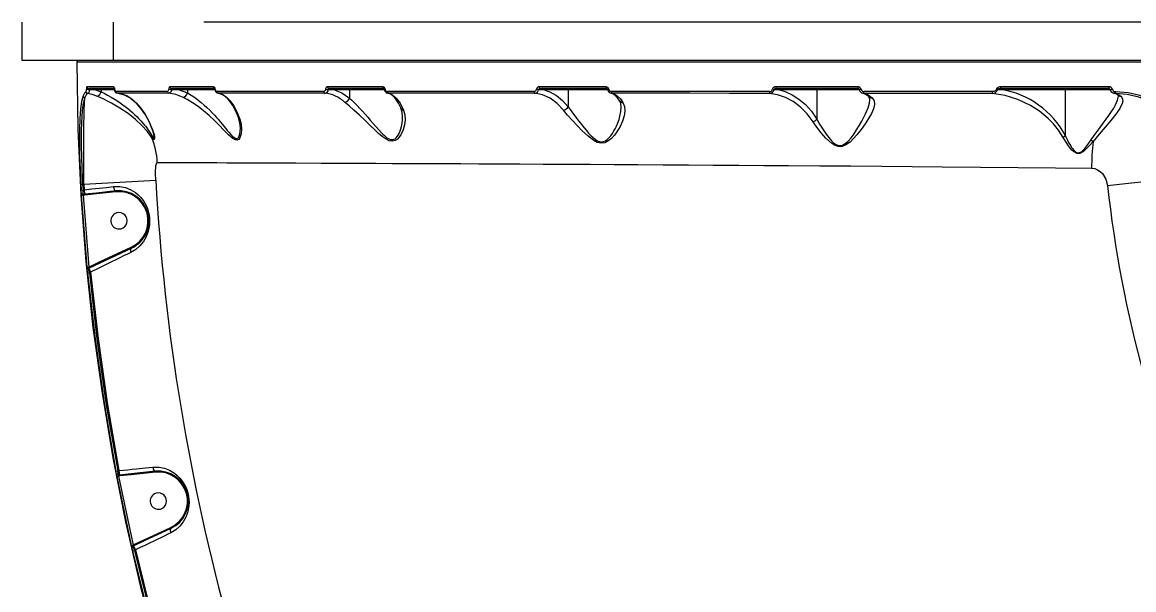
# Model space of a CAD drawing. Header units: millimetres. Extents: x -6879 to 7341, y -8047 to 7187.
# Drawn here: x -584 to 27, y -1848 to -1536 of the extents above; entities that cross this region are included whole.
import ezdxf

# ---------------------------------------------------------------- set-up
doc = ezdxf.new("R2010")
doc.units = ezdxf.units.MM
for name, color, linetype in [('DIKOM_ОБЪЕКТ', 7, 'Continuous'), ('DIKOM_РАЗМЕР_ЗОНА', 7, 'Continuous'), ('DIKOM_РАЗМЕР_ОБЪЕКТА', 7, 'Continuous')]:
    doc.layers.add(name, color=color, linetype=linetype)
doc.styles.add('style1', font='arial.ttf', dxfattribs={"width": 0.8})
doc.dimstyles.new('1-50', dxfattribs={"dimtxt": 300, "dimasz": 200, "dimexe": 100, "dimexo": 0, "dimgap": 100, "dimtad": 0, "dimdec": 0, "dimtxsty": 'style1', "dimcen": 0, "dimclrd": 7, "dimclre": 7, "dimadec": 1, "dimazin": 2, "dimtfac": 1, "dimtdec": 0, "dimtmove": 1, "dimatfit": 3, "dimfxl": 0, "dimlwd": 25, "dimlwe": 18, "dimarcsym": 0})

# ---------------------------------------------------------------- blocks, each defined once
blk = doc.blocks.new('*D20')
at = {"layer": 'Defpoints', "color": 0, "transparency": 16777216}
for p in [(-335.47, 4138.44), (-5198.79, -5966.88), (-1568.13, -5966.88)]:
    blk.add_point(p, dxfattribs=at)
at = {"layer": 'DIKOM_РАЗМЕР_ОБЪЕКТА', "color": 7, "lineweight": 18, "transparency": 16777216}
for p, q in [((-335.47, 4138.44), (-5298.79, 4138.44)), ((-1568.13, -5966.88), (-5298.79, -5966.88))]:
    blk.add_line(p, q, dxfattribs=at)
at = {"layer": 'DIKOM_РАЗМЕР_ОБЪЕКТА', "color": 7, "lineweight": 25, "transparency": 16777216}
for p, q in [((-5198.79, 3938.44), (-5198.79, -81.84)), ((-5198.79, -5766.88), (-5198.79, -1161.62))]:
    blk.add_line(p, q, dxfattribs=at)
at = {"layer": 'DIKOM_РАЗМЕР_ОБЪЕКТА', "color": 7, "transparency": 16777216}
for points in [[(-5232.12, 3938.44), (-5165.46, 3938.44), (-5198.79, 4138.44)], [(-5232.12, -5766.88), (-5165.46, -5766.88), (-5198.79, -5966.88)]]:
    blk.add_solid(points, dxfattribs=at)
at = {"layer": 'DIKOM_РАЗМЕР_ОБЪЕКТА', "color": 0, "transparency": 16777216, "insert": (-5198.79, -621.73), "char_height": 300, "attachment_point": 5, "rotation": 90, "style": 'style1'}
blk.add_mtext('10100', dxfattribs=at)
blk = doc.blocks.new('*D19')
at = {"layer": 'Defpoints', "color": 0, "transparency": 16777216}
for p in [(5624.04, 6094.27), (-4435.35, 2864.29), (5624.04, -2640.11)]:
    blk.add_point(p, dxfattribs=at)
at = {"layer": 'DIKOM_РАЗМЕР_ОБЪЕКТА', "color": 7, "lineweight": 18, "transparency": 16777216}
for p, q in [((-4435.35, 2864.29), (-4435.35, 6194.27)), ((5624.04, -2640.11), (5624.04, 6194.27))]:
    blk.add_line(p, q, dxfattribs=at)
at = {"layer": 'DIKOM_РАЗМЕР_ОБЪЕКТА', "color": 7, "lineweight": 25, "transparency": 16777216}
for p, q in [((-4235.35, 6094.27), (2113.67, 6094.27)), ((5424.04, 6094.27), (3193.46, 6094.27))]:
    blk.add_line(p, q, dxfattribs=at)
at = {"layer": 'DIKOM_РАЗМЕР_ОБЪЕКТА', "color": 7, "transparency": 16777216}
for points in [[(-4235.35, 6127.6), (-4235.35, 6060.94), (-4435.35, 6094.27)], [(5424.04, 6127.6), (5424.04, 6060.94), (5624.04, 6094.27)]]:
    blk.add_solid(points, dxfattribs=at)
at = {"layer": 'DIKOM_РАЗМЕР_ОБЪЕКТА', "color": 0, "transparency": 16777216, "insert": (2653.56, 6094.27), "char_height": 300, "attachment_point": 5, "style": 'style1'}
blk.add_mtext('10100', dxfattribs=at)
blk = doc.blocks.new('*D18')
at = {"layer": 'Defpoints', "color": 0, "transparency": 16777216}
for p in [(-342.29, 5666.7), (-6681.79, -8047.27), (-1651.48, -8047.27)]:
    blk.add_point(p, dxfattribs=at)
at = {"layer": 'DIKOM_РАЗМЕР_ЗОНА', "color": 7, "lineweight": 18, "transparency": 16777216}
for p, q in [((-342.29, 5666.7), (-6781.79, 5666.7)), ((-1651.48, -8047.27), (-6781.79, -8047.27))]:
    blk.add_line(p, q, dxfattribs=at)
at = {"layer": 'DIKOM_РАЗМЕР_ЗОНА', "color": 7, "lineweight": 25, "transparency": 16777216}
for p, q in [((-6681.79, 5466.7), (-6681.79, -340.84)), ((-6681.79, -7847.27), (-6681.79, -1420.62))]:
    blk.add_line(p, q, dxfattribs=at)
at = {"layer": 'DIKOM_РАЗМЕР_ЗОНА', "color": 7, "transparency": 16777216}
for points in [[(-6715.12, 5466.7), (-6648.46, 5466.7), (-6681.79, 5666.7)], [(-6715.12, -7847.27), (-6648.46, -7847.27), (-6681.79, -8047.27)]]:
    blk.add_solid(points, dxfattribs=at)
at = {"layer": 'DIKOM_РАЗМЕР_ЗОНА', "color": 0, "transparency": 16777216, "insert": (-6681.79, -880.73), "char_height": 300, "attachment_point": 5, "rotation": 90, "style": 'style1'}
blk.add_mtext('13700', dxfattribs=at)
blk = doc.blocks.new('*D17')
at = {"layer": 'Defpoints', "color": 0, "transparency": 16777216}
for p in [(-5935.35, 6990.27), (-5935.35, 998.27), (7340.79, -2830.86)]:
    blk.add_point(p, dxfattribs=at)
at = {"layer": 'DIKOM_РАЗМЕР_ЗОНА', "color": 7, "lineweight": 18, "transparency": 16777216}
for p, q in [((-5935.35, 998.27), (-5935.35, 7090.27)), ((7340.79, -2830.86), (7340.79, 7090.27))]:
    blk.add_line(p, q, dxfattribs=at)
at = {"layer": 'DIKOM_РАЗМЕР_ЗОНА', "color": 7, "lineweight": 25, "transparency": 16777216}
for p, q in [((-5735.35, 6990.27), (2016.67, 6990.27)), ((7140.79, 6990.27), (3096.46, 6990.27))]:
    blk.add_line(p, q, dxfattribs=at)
at = {"layer": 'DIKOM_РАЗМЕР_ЗОНА', "color": 7, "transparency": 16777216}
for points in [[(-5735.35, 7023.6), (-5735.35, 6956.94), (-5935.35, 6990.27)], [(7140.79, 7023.6), (7140.79, 6956.94), (7340.79, 6990.27)]]:
    blk.add_solid(points, dxfattribs=at)
at = {"layer": 'DIKOM_РАЗМЕР_ЗОНА', "color": 0, "transparency": 16777216, "insert": (2556.56, 6990.27), "char_height": 300, "attachment_point": 5, "style": 'style1'}
blk.add_mtext('13300', dxfattribs=at)

msp = doc.modelspace()

# ---------------------------------------------------------------- linework, layer by layer
at = {"layer": 'DIKOM_ОБЪЕКТ', "color": 7, "linetype": 'Continuous', "lineweight": 15}
for p, q in [((-584.45, -1556.82), (-584.45, -1535.82)), ((-534.45, -1535.82), (-534.45, -1556.82)), ((215.55, -1535.82), (-484.45, -1535.82)), ((-534.45, -1556.82), (-584.45, -1556.82)), ((265.55, -1556.82), (-534.45, -1556.82)), ((-533.29, -1572.32), (-547.83, -1572.32)), ((-478.43, -1572.32), (-502.18, -1572.32)), ((-385.36, -1572.32), (-415.68, -1572.32)), ((-262.75, -1572.32), (-299.54, -1572.32)), ((-262.81, -1572.3), (-262.75, -1572.32)), ((-124.41, -1572.32), (-169.57, -1572.32)), ((13.39, -1572.32), (-46.08, -1572.32)), ((-547.37, -1572.75), (-544.64, -1572.82)), ((-544.64, -1572.82), (-541.06, -1573.99)), ((-544.64, -1572.82), (-541.06, -1572.82)), ((-541.06, -1572.82), (-541.06, -1573.99)), ((-541.06, -1572.82), (-533.51, -1572.82)), ((-541.06, -1573.99), (-541.06, -1573.99)), ((-531.85, -1574.86), (-532.18, -1574.78)), ((-502.17, -1572.74), (-498.54, -1572.82)), ((-498.54, -1572.82), (-493.54, -1574.6)), ((-498.54, -1572.82), (-493.54, -1572.82)), ((-493.54, -1572.82), (-493.54, -1574.6)), ((-493.54, -1572.82), (-478.29, -1572.82)), ((-493.54, -1574.6), (-493.54, -1574.61)), ((-476.41, -1574.86), (-476.87, -1574.76)), ((-475.71, -1575.06), (-476.84, -1574.82)), ((-416.01, -1572.74), (-413.09, -1572.82)), ((-413.09, -1572.82), (-404.25, -1572.82)), ((-404.25, -1572.82), (-404.25, -1577.53)), ((-404.25, -1572.82), (-385.02, -1572.82)), ((-404.25, -1577.53), (-404.25, -1577.54)), ((-383.4, -1574.81), (-383.55, -1574.74)), ((-382.61, -1574.99), (-383.5, -1574.79)), ((-300.2, -1572.75), (-297.71, -1572.82)), ((-297.71, -1572.82), (-283.94, -1572.82)), ((-283.94, -1572.82), (-283.94, -1582.27)), ((-283.94, -1572.82), (-262.34, -1572.82)), ((-260.51, -1574.82), (-260.65, -1574.76)), ((-170.62, -1572.76), (-168.43, -1572.82)), ((-168.43, -1572.82), (-147.13, -1572.82)), ((-147.13, -1572.82), (-147.13, -1589.03)), ((-147.13, -1572.82), (-123.67, -1572.82)), ((-121.16, -1574.93), (-121.94, -1574.81)), ((-47.68, -1572.78), (-45.76, -1572.82)), ((-45.76, -1572.82), (-10.32, -1572.82)), ((-10.32, -1572.82), (-10.32, -1598.15)), ((-10.32, -1572.82), (14.33, -1572.82)), ((17.22, -1575), (16.51, -1574.93)), ((16.62, -1574.95), (16.58, -1574.93)), ((17.07, -1573.94), (17.55, -1573.99)), ((-512.68, -1595.01), (-512.88, -1594.57)), ((12.93, -1625.5), (62.34, -1620.22)), ((-552.19, -1624.88), (-551.19, -1624.82)), ((-552.19, -1624.88), (-552, -1628.07)), ((-551.19, -1624.82), (-550.53, -1624.82)), ((-551.19, -1624.82), (-551, -1628.01)), ((-550.53, -1624.82), (-510.97, -1622.59)), ((-550.53, -1624.82), (-550.35, -1627.94)), ((-552, -1628.07), (-551, -1628.01)), ((-551.92, -1631.04), (-550.92, -1630.98)), ((-551.92, -1631.04), (-548.84, -1670.54)), ((-551, -1628.01), (-550.35, -1627.94)), ((-550.03, -1630.88), (-550.92, -1630.98)), ((-550.92, -1630.98), (-547.85, -1670.44)), ((-550.09, -1630.39), (-550.86, -1630.48)), ((-550.35, -1627.94), (-550.09, -1630.39)), ((-543.61, -1629.74), (-550.09, -1630.39)), ((-550.03, -1630.88), (-550.09, -1630.39)), ((-543.56, -1630.24), (-550.03, -1630.88)), ((-532.92, -1628.6), (-543.61, -1629.74)), ((-543.56, -1630.24), (-543.61, -1629.74)), ((-532.87, -1629.1), (-543.56, -1630.24)), ((-532.87, -1629.1), (-532.92, -1628.6)), ((-541.83, -1667.6), (-524.43, -1659.52)), ((-541.62, -1668.06), (-524.22, -1659.97)), ((-524.43, -1659.52), (-524.22, -1659.97)), ((-547.86, -1670.99), (-541.62, -1668.06)), ((-547.85, -1670.44), (-541.83, -1667.6)), ((-541.62, -1668.06), (-541.83, -1667.6)), ((-548.84, -1670.54), (-547.85, -1670.44)), ((-548.45, -1673.62), (-547.46, -1673.52)), ((-548.07, -1671.09), (-547.86, -1670.99)), ((-547.85, -1670.44), (-547.97, -1670.76)), ((-547.97, -1670.76), (-547.86, -1670.99)), ((-547.86, -1670.99), (-546.82, -1673.23)), ((-547.46, -1673.52), (-546.82, -1673.23)), ((-532.84, -1782.61), (-531.86, -1782.43)), ((-532.38, -1785.54), (-531.4, -1785.35)), ((-532.38, -1785.54), (-524.43, -1823.54)), ((-531.86, -1782.43), (-531.2, -1782.36)), ((-530.94, -1784.81), (-531.53, -1784.87)), ((-530.89, -1785.3), (-531.4, -1785.35)), ((-531.4, -1785.35), (-523.45, -1823.32)), ((-531.2, -1782.36), (-530.94, -1784.81)), ((-524.45, -1784.15), (-530.94, -1784.81)), ((-530.89, -1785.3), (-530.94, -1784.81)), ((-524.4, -1784.65), (-530.89, -1785.3)), ((-511.16, -1782.74), (-524.45, -1784.15)), ((-524.4, -1784.65), (-524.45, -1784.15)), ((-511.11, -1783.23), (-524.4, -1784.65)), ((-511.11, -1783.23), (-511.16, -1782.74)), ((-517.32, -1820.42), (-502.68, -1813.62)), ((-517.11, -1820.88), (-502.47, -1814.08)), ((-502.68, -1813.62), (-502.47, -1814.08)), ((-523.33, -1823.26), (-517.32, -1820.42)), ((-523.12, -1823.71), (-517.11, -1820.88)), ((-517.32, -1820.42), (-517.11, -1820.88)), ((-524.43, -1823.54), (-523.45, -1823.32)), ((-523.67, -1826.45), (-522.7, -1826.23)), ((-523.49, -1823.88), (-523.12, -1823.71)), ((-523.45, -1823.32), (-523.33, -1823.26)), ((-523.12, -1823.71), (-523.33, -1823.26)), ((-523.12, -1823.71), (-522.08, -1825.94)), ((-522.7, -1826.23), (-522.08, -1825.94))]:
    msp.add_line(p, q, dxfattribs=at)
at = {"layer": 'DIKOM_ОБЪЕКТ', "color": 7, "linetype": 'Continuous', "lineweight": 15, "flags": 128}
for points in [[(35.81, -1557.82), (15.6, -1557.82), (-5.05, -1557.82), (-26.08, -1557.82), (-47.45, -1557.82), (-69.09, -1557.82), (-90.95, -1557.82), (-112.97, -1557.82), (-135.08, -1557.82), (-149.75, -1557.82), (-164.55, -1557.82), (-179.47, -1557.82), (-194.48, -1557.82), (-209.57, -1557.82), (-224.7, -1557.82), (-239.86, -1557.82), (-261.09, -1557.82), (-282.24, -1557.82), (-303.25, -1557.82), (-324.03, -1557.82), (-344.51, -1557.82), (-351.41, -1557.82), (-358.26, -1557.82), (-365.05, -1557.82), (-371.79, -1557.82), (-378.46, -1557.82), (-385.06, -1557.82), (-391.59, -1557.82), (-409.17, -1557.82), (-426.11, -1557.82), (-440.89, -1557.82), (-455.03, -1557.82), (-468.47, -1557.82), (-481.14, -1557.82), (-492.99, -1557.82), (-503.97, -1557.82), (-514.01, -1557.82), (-523.07, -1557.82), (-531.08, -1557.82), (-537.99, -1557.82), (-543.76, -1557.82), (-548.33, -1557.82), (-551.67, -1557.82), (-553.72, -1557.82), (-554.45, -1557.82)], [(-554.45, -1557.82), (-553.86, -1594.36), (-552.18, -1630.87), (-549.39, -1667.32), (-545.5, -1703.66), (-540.52, -1739.86), (-534.57, -1775.26), (-527.56, -1810.47), (-519.52, -1845.45), (-510.44, -1880.18), (-500.14, -1915.25), (-488.79, -1949.99), (-476.39, -1984.37), (-462.96, -2018.36), (-448.52, -2051.93), (-433.34, -2084.46), (-417.21, -2116.53), (-400.14, -2148.1), (-382.13, -2179.16)], [(-534.24, -1571.33), (-540.07, -1571.33), (-544.93, -1571.33), (-548.81, -1571.33)], [(-544.64, -1572.82), (-544.63, -1572.72), (-544.61, -1572.63), (-544.57, -1572.54), (-544.53, -1572.47), (-544.47, -1572.4), (-544.4, -1572.36), (-544.33, -1572.33), (-544.25, -1572.32)], [(-540.67, -1572.32), (-540.82, -1572.36), (-540.94, -1572.47), (-541.03, -1572.63), (-541.06, -1572.82)], [(-533.49, -1572.63), (-533.54, -1572.29), (-533.61, -1572.01), (-533.8, -1571.61), (-534.02, -1571.4), (-534.24, -1571.33)], [(-503.05, -1571.33), (-503.31, -1571.42), (-503.54, -1571.67), (-503.72, -1572.08), (-503.81, -1572.59)], [(-479.25, -1571.33), (-491.61, -1571.33), (-503.05, -1571.33)], [(-498.54, -1572.82), (-498.53, -1572.72), (-498.51, -1572.63), (-498.47, -1572.54), (-498.42, -1572.47), (-498.36, -1572.4), (-498.3, -1572.36), (-498.22, -1572.33), (-498.15, -1572.32)], [(-493.16, -1572.32), (-493.3, -1572.36), (-493.43, -1572.47), (-493.51, -1572.63), (-493.54, -1572.82)], [(-416.35, -1571.33), (-416.74, -1571.42), (-417.08, -1571.69), (-417.32, -1572.1), (-417.45, -1572.6)], [(-385.96, -1571.33), (-401.36, -1571.33), (-416.35, -1571.33)], [(-416.35, -1571.33), (-416.34, -1571.52), (-416.3, -1571.71), (-416.24, -1571.88), (-416.15, -1572.03), (-416.05, -1572.15), (-415.94, -1572.24), (-415.81, -1572.3), (-415.68, -1572.32)], [(-415.68, -1572.32), (-415.8, -1572.35), (-415.9, -1572.44), (-415.98, -1572.58), (-416.01, -1572.74)], [(-413.09, -1572.82), (-413.08, -1572.72), (-413.06, -1572.63), (-413.02, -1572.54), (-412.97, -1572.47), (-412.91, -1572.4), (-412.85, -1572.36), (-412.77, -1572.33), (-412.7, -1572.32)], [(-403.86, -1572.32), (-404.01, -1572.36), (-404.13, -1572.47), (-404.22, -1572.63), (-404.25, -1572.82)], [(-385.96, -1571.33), (-385.95, -1571.52), (-385.91, -1571.71), (-385.86, -1571.88), (-385.78, -1572.03), (-385.69, -1572.15), (-385.59, -1572.24), (-385.48, -1572.3), (-385.36, -1572.32)], [(-385.11, -1572.73), (-385.13, -1572.62), (-385.16, -1572.52), (-385.26, -1572.38), (-385.37, -1572.31), (-385.47, -1572.3)], [(-299.54, -1572.32), (-299.78, -1572.35), (-299.98, -1572.44), (-300.13, -1572.58), (-300.18, -1572.66), (-300.2, -1572.75)], [(-263.06, -1571.32), (-281.54, -1571.33), (-299.94, -1571.33)], [(-299.94, -1571.33), (-299.93, -1571.52), (-299.91, -1571.71), (-299.87, -1571.88), (-299.82, -1572.03), (-299.76, -1572.15), (-299.7, -1572.24), (-299.62, -1572.3), (-299.54, -1572.32)], [(-297.71, -1572.82), (-297.7, -1572.72), (-297.68, -1572.63), (-297.64, -1572.54), (-297.6, -1572.47), (-297.54, -1572.4), (-297.47, -1572.36), (-297.4, -1572.33), (-297.32, -1572.32)], [(-283.55, -1572.32), (-283.7, -1572.36), (-283.83, -1572.47), (-283.91, -1572.63), (-283.94, -1572.82)], [(-169.57, -1572.32), (-170.24, -1572.43), (-170.49, -1572.57), (-170.57, -1572.66), (-170.62, -1572.76)], [(-124.39, -1571.32), (-146.9, -1571.32), (-169.66, -1571.32)], [(-168.43, -1572.82), (-168.42, -1572.72), (-168.4, -1572.63), (-168.36, -1572.54), (-168.31, -1572.47), (-168.26, -1572.4), (-168.19, -1572.36), (-168.12, -1572.33), (-168.04, -1572.32)], [(-146.75, -1572.32), (-146.89, -1572.36), (-147.02, -1572.47), (-147.1, -1572.63), (-147.13, -1572.82)], [(-45.87, -1571.32), (-46.6, -1571.39), (-47.3, -1571.62), (-47.9, -1572.04), (-48.12, -1572.34), (-48.24, -1572.69)], [(-46.08, -1572.32), (-47.04, -1572.42), (-47.45, -1572.56), (-47.6, -1572.66), (-47.65, -1572.72), (-47.68, -1572.78)], [(13.74, -1571.31), (-5.8, -1571.31), (-25.69, -1571.31), (-45.87, -1571.32)], [(-45.38, -1572.32), (-45.45, -1572.33), (-45.52, -1572.36), (-45.59, -1572.4), (-45.65, -1572.47), (-45.7, -1572.54), (-45.73, -1572.63), (-45.75, -1572.72), (-45.76, -1572.82)], [(-9.94, -1572.32), (-10.09, -1572.36), (-10.21, -1572.47), (-10.29, -1572.63), (-10.32, -1572.82)], [(13.74, -1571.31), (13.74, -1571.51), (13.72, -1571.7), (13.69, -1571.87), (13.64, -1572.02), (13.59, -1572.15), (13.53, -1572.24), (13.46, -1572.3), (13.39, -1572.32)], [(14.24, -1572.78), (14.24, -1572.75), (14.23, -1572.72), (14.18, -1572.65), (14.02, -1572.49), (13.46, -1572.3)], [(-551, -1576.29), (-551.81, -1579.33), (-552.41, -1583.52), (-552.8, -1588.7), (-552.99, -1594.81), (-553.01, -1601.64), (-552.86, -1609.07), (-552.58, -1616.87), (-552.19, -1624.88)], [(-550, -1577.22), (-550.57, -1579.09), (-551.04, -1581.46), (-551.42, -1584.31), (-551.69, -1587.54), (-551.89, -1591.23), (-552, -1595.38), (-552.02, -1599.64), (-551.98, -1604.31), (-551.87, -1609.35), (-551.59, -1616.82), (-551.19, -1624.82)], [(-549.4, -1574.01), (-550.25, -1574.8), (-551, -1576.29)], [(-550.53, -1624.82), (-550.6, -1616.9), (-550.63, -1609.23), (-550.62, -1602), (-550.57, -1595.37), (-550.52, -1591.34), (-550.45, -1587.63), (-550.36, -1584.31), (-550.2, -1580.28), (-550, -1577.22)], [(-548.44, -1574.99), (-549.28, -1575.77), (-550, -1577.22)], [(-547.37, -1572.75), (-547.42, -1573.25), (-547.52, -1573.7), (-547.78, -1574.39), (-548.1, -1574.82), (-548.44, -1574.99)], [(-543.38, -1576.4), (-545.89, -1575.51), (-548.44, -1574.99)], [(-513.29, -1598.98), (-514.35, -1597.5), (-515.58, -1595.91), (-518.55, -1592.56), (-522.13, -1589.23), (-526.22, -1586.02), (-530.65, -1583.05), (-535.23, -1580.37), (-537.48, -1579.18), (-539.62, -1578.12), (-541.59, -1577.19), (-543.38, -1576.4)], [(-541.06, -1573.99), (-539.38, -1574.84), (-537.46, -1575.87), (-535.47, -1577.01), (-533.33, -1578.31), (-531.25, -1579.67), (-529.08, -1581.18), (-527.75, -1582.17), (-526.39, -1583.22), (-525.02, -1584.34), (-523.81, -1585.39), (-522.57, -1586.52), (-521.31, -1587.73), (-520.21, -1588.85), (-519.17, -1589.97), (-518.07, -1591.23), (-517.18, -1592.33), (-516.65, -1593), (-515.95, -1593.95), (-515.39, -1594.74), (-514.6, -1595.91), (-513.91, -1597), (-513.31, -1597.99)], [(-533.49, -1572.63), (-533.51, -1572.65), (-533.53, -1572.67), (-533.54, -1572.68), (-533.54, -1572.69)], [(-532.13, -1574.82), (-532.68, -1574.56), (-533.1, -1574.11), (-533.39, -1573.49), (-533.48, -1573.11), (-533.54, -1572.69)], [(-532.76, -1573.87), (-532.98, -1573.81), (-533.19, -1573.61), (-533.38, -1573.23), (-533.45, -1572.96), (-533.49, -1572.63)], [(-504.57, -1573.87), (-515.12, -1573.87), (-524.53, -1573.87), (-532.76, -1573.87)], [(-512.92, -1594.59), (-514.25, -1591.39), (-515.55, -1588.78), (-516.68, -1586.81), (-517.61, -1585.35), (-518.33, -1584.31), (-518.97, -1583.44), (-519.84, -1582.36), (-521.14, -1580.88), (-522.77, -1579.29), (-524.71, -1577.73), (-526.96, -1576.34), (-529.53, -1575.29), (-532.19, -1574.83)], [(-531.85, -1574.86), (-528.41, -1575.65), (-525.03, -1577.41), (-521.71, -1580.15), (-519.27, -1582.89), (-516.93, -1586.21), (-514.72, -1590.19), (-512.68, -1595.01)], [(-503.73, -1574.86), (-514.34, -1574.86), (-523.71, -1574.86), (-531.85, -1574.86)], [(-503.81, -1572.59), (-503.9, -1573.11), (-504.08, -1573.52), (-504.31, -1573.78), (-504.57, -1573.87)], [(-502.17, -1572.74), (-502.36, -1573.61), (-502.73, -1574.29), (-503.2, -1574.72), (-503.73, -1574.86)], [(-496.19, -1576.97), (-499.9, -1575.52), (-503.73, -1574.86)], [(-464.66, -1589.19), (-463.97, -1591.86), (-463.72, -1594.56), (-463.91, -1597.16), (-464.67, -1599.42), (-465.32, -1600.23), (-466.21, -1600.62), (-467.3, -1600.45), (-468.49, -1599.78), (-469.71, -1598.8), (-470.93, -1597.64), (-473.44, -1595.07), (-476.04, -1592.39), (-478.76, -1589.7), (-481.64, -1587.05), (-484.61, -1584.54), (-487.67, -1582.19), (-490.72, -1580.11), (-493.62, -1578.34), (-496.19, -1576.97)], [(-493.54, -1574.61), (-491.44, -1575.87), (-489.12, -1577.45), (-487.6, -1578.59), (-485.98, -1579.88), (-484.3, -1581.33), (-482.75, -1582.74), (-481.22, -1584.23), (-479.69, -1585.8), (-478.64, -1586.92), (-477.5, -1588.17), (-476.61, -1589.19), (-475.44, -1590.57), (-474.25, -1592), (-473.47, -1592.96), (-472.42, -1594.25), (-471.56, -1595.32), (-470.62, -1596.45), (-469.69, -1597.52), (-468.76, -1598.48), (-467.84, -1599.25), (-466.94, -1599.7), (-466.14, -1599.67), (-465.81, -1599.49), (-465.5, -1599.19), (-465.26, -1598.84), (-465.05, -1598.4), (-464.66, -1597.15), (-464.43, -1595.69), (-464.36, -1594.07)], [(-478.21, -1572.62), (-478.27, -1572.64), (-478.32, -1572.66), (-478.35, -1572.68), (-478.37, -1572.7), (-478.38, -1572.71), (-478.38, -1572.72)], [(-477.19, -1573.88), (-477.52, -1573.8), (-477.83, -1573.56), (-478.07, -1573.16), (-478.16, -1572.9), (-478.21, -1572.62)], [(-418.54, -1573.88), (-434.22, -1573.88), (-449.28, -1573.88), (-463.62, -1573.88), (-477.19, -1573.88)], [(-417.89, -1574.87), (-433.85, -1574.87), (-448.91, -1574.87), (-463.1, -1574.86), (-476.41, -1574.86)], [(-476.41, -1574.86), (-474.26, -1575.47), (-472.16, -1576.79), (-470.11, -1578.82), (-468.15, -1581.57), (-466.33, -1585.01), (-464.66, -1589.19)], [(-465.32, -1588.62), (-466.53, -1585.61), (-467.64, -1583.33), (-468.58, -1581.65), (-469.35, -1580.46), (-469.92, -1579.65), (-470.45, -1578.97), (-471.3, -1577.98), (-472.39, -1576.93), (-473.7, -1575.94), (-475.08, -1575.24)], [(-417.45, -1572.6), (-417.57, -1573.11), (-417.82, -1573.52), (-418.15, -1573.79), (-418.54, -1573.88)], [(-418.54, -1573.88), (-418.52, -1574.07), (-418.49, -1574.25), (-418.43, -1574.42), (-418.35, -1574.56), (-418.25, -1574.69), (-418.14, -1574.78), (-418.02, -1574.84), (-417.89, -1574.87)], [(-413.09, -1572.82), (-408.53, -1574.57), (-404.25, -1577.53)], [(-404.25, -1577.54), (-403.02, -1578.75), (-401.65, -1580.13), (-400.15, -1581.67), (-398.72, -1583.19), (-397.24, -1584.77), (-395.72, -1586.45), (-394.28, -1588.07), (-392.94, -1589.59), (-391.25, -1591.53), (-389.62, -1593.4), (-388.18, -1595.01), (-386.74, -1596.56), (-385.88, -1597.43), (-385.08, -1598.18), (-384.35, -1598.81), (-383.7, -1599.31), (-383.08, -1599.71), (-381.74, -1600.29), (-380.43, -1600.36), (-379.84, -1600.18), (-379.27, -1599.87), (-378.64, -1599.35), (-378.08, -1598.71), (-377.57, -1597.97), (-376.99, -1596.92), (-376.43, -1595.61), (-376.04, -1594.48), (-375.67, -1593.08), (-375.33, -1591.37), (-375.13, -1589.6), (-375.06, -1587.98)], [(-382.92, -1574.87), (-383.66, -1574.72), (-383.67, -1574.72)], [(-302.75, -1573.89), (-319.28, -1573.89), (-335.67, -1573.89), (-351.86, -1573.89), (-367.81, -1573.89), (-383.48, -1573.88)], [(-383.48, -1573.88), (-383.47, -1574.07), (-383.44, -1574.25), (-383.38, -1574.42), (-383.31, -1574.57), (-383.23, -1574.69), (-383.13, -1574.78), (-383.03, -1574.85), (-382.92, -1574.87)], [(-302.37, -1574.89), (-323.49, -1574.88), (-343.96, -1574.88), (-363.77, -1574.88), (-382.92, -1574.87)], [(-382.92, -1574.87), (-380.7, -1575.71), (-378.55, -1577.55), (-376.51, -1580.36), (-374.65, -1584.09)], [(-375.92, -1583.27), (-377.41, -1580.29), (-378.86, -1578.07), (-380.21, -1576.53), (-381.44, -1575.55), (-382.44, -1575.05)], [(-302.75, -1573.89), (-302.75, -1574.08), (-302.72, -1574.26), (-302.69, -1574.43), (-302.64, -1574.58), (-302.59, -1574.7), (-302.52, -1574.79), (-302.45, -1574.86), (-302.37, -1574.89)], [(-286.49, -1584.19), (-290.04, -1580.47), (-293.95, -1577.64), (-298.09, -1575.76), (-302.37, -1574.89)], [(-297.71, -1572.82), (-293.99, -1574.09), (-290.41, -1576.11), (-287.05, -1578.85), (-283.94, -1582.27)], [(-259.93, -1574.89), (-260.76, -1574.74), (-260.76, -1574.73)], [(-255.52, -1579.19), (-256.79, -1577.39), (-258.06, -1576.05), (-259.33, -1575.19), (-260.59, -1574.8)], [(-173.2, -1573.92), (-194.78, -1573.91), (-216.53, -1573.91), (-238.36, -1573.91), (-260.21, -1573.9)], [(-260.21, -1573.9), (-260.2, -1574.09), (-260.19, -1574.27), (-260.16, -1574.44), (-260.13, -1574.58), (-260.09, -1574.71), (-260.04, -1574.8), (-259.98, -1574.87), (-259.93, -1574.89)], [(-173.11, -1574.91), (-195.16, -1574.91), (-216.98, -1574.9), (-238.57, -1574.9), (-259.93, -1574.89)], [(-259.93, -1574.89), (-258.33, -1575.42), (-256.77, -1576.46), (-255.24, -1578), (-253.8, -1580)], [(-149.14, -1590.56), (-152.48, -1586.09), (-156.18, -1582.39), (-160.18, -1579.41), (-164.37, -1577.17), (-168.68, -1575.67), (-173.11, -1574.91)], [(-168.43, -1572.82), (-164.49, -1573.94), (-160.63, -1575.69), (-156.93, -1578.07), (-153.38, -1581.1), (-150.08, -1584.77), (-147.13, -1589.03)], [(-116.59, -1577.44), (-115.6, -1579.02), (-115.42, -1581.02), (-115.95, -1583.38), (-117.04, -1586), (-118.57, -1588.82), (-120.44, -1591.76), (-122.6, -1594.77), (-125.04, -1597.81), (-126.83, -1599.78), (-128.82, -1601.67), (-131.11, -1603.31), (-133.11, -1604.12), (-134.2, -1604.26), (-135.3, -1604.18), (-137.34, -1603.46), (-139.11, -1602.32), (-142.15, -1599.53), (-144.77, -1596.54), (-147.09, -1593.53), (-149.14, -1590.56)], [(-147.13, -1589.04), (-145.57, -1591.83), (-143.84, -1594.64), (-141.92, -1597.45), (-139.76, -1600.18), (-138.93, -1601.07), (-138.07, -1601.89), (-137.18, -1602.59), (-136.37, -1603.08), (-135.59, -1603.41), (-134.69, -1603.59), (-133.79, -1603.56), (-132.96, -1603.35), (-132.1, -1602.94), (-130.03, -1601.31), (-128.23, -1599.31), (-126.6, -1597.15), (-125.18, -1595.06), (-123.54, -1592.41), (-122.32, -1590.28), (-121.17, -1588.1), (-120.27, -1586.25), (-119.51, -1584.5), (-118.88, -1582.83), (-118.18, -1580.33), (-117.95, -1578.25)], [(-118.37, -1576.89), (-120.19, -1575.46), (-121.88, -1574.87)], [(-50.62, -1574.96), (-73.98, -1574.95), (-97.49, -1574.94), (-121.16, -1574.93)], [(-121.16, -1574.93), (-118.85, -1575.78), (-116.59, -1577.44)], [(-50.43, -1573.96), (-67.74, -1573.95), (-85.31, -1573.95), (-103.12, -1573.94), (-121.13, -1573.93)], [(-117.95, -1578.43), (-118.07, -1577.39), (-118.42, -1576.86)], [(-11.53, -1599.14), (-14, -1595.22), (-16.77, -1591.74), (-19.74, -1588.68), (-24.47, -1584.76), (-29.47, -1581.54), (-36.39, -1578.25), (-43.45, -1576.07), (-50.62, -1574.96)], [(-48.24, -1572.69), (-48.35, -1573.02), (-48.55, -1573.3), (-49.11, -1573.69), (-49.75, -1573.89), (-50.43, -1573.96)], [(3.92, -1600.51), (5.61, -1598.13), (7.25, -1595.85), (8.89, -1593.62), (10.59, -1591.31), (12.17, -1589.14), (13.62, -1587.11), (15.07, -1584.98), (16.31, -1583.03), (17.32, -1581.24), (18.47, -1578.59), (18.86, -1576.44)], [(20.14, -1576.39), (20.86, -1577.16), (21.23, -1578.1), (21.27, -1579.19), (21, -1580.41), (19.66, -1583.21), (17.48, -1586.39), (14.74, -1589.84), (11.61, -1593.53), (8.34, -1597.36), (4.99, -1601.35)], [(18.68, -1575.98), (17.55, -1575.27), (16.41, -1574.91)], [(17.07, -1573.94), (17.03, -1574.15), (16.97, -1574.34), (16.9, -1574.52), (16.83, -1574.67), (16.74, -1574.79), (16.66, -1574.88), (16.58, -1574.93), (16.51, -1574.93)], [(17.22, -1575), (17.28, -1574.96), (17.35, -1574.9), (17.4, -1574.8), (17.45, -1574.67), (17.49, -1574.52), (17.52, -1574.36), (17.54, -1574.18), (17.55, -1573.99)], [(17.22, -1575), (18.7, -1575.5), (20.14, -1576.39)], [(58.54, -1604.16), (55.4, -1597.91), (51.55, -1592.25), (47.03, -1587.25), (41.87, -1582.98), (36.23, -1579.58), (30.13, -1577.07), (23.77, -1575.54), (17.22, -1575)], [(59.78, -1603.71), (56.57, -1597.33), (52.63, -1591.56), (48, -1586.47), (42.73, -1582.12), (36.97, -1578.65), (30.74, -1576.1), (24.24, -1574.54), (17.55, -1573.99)], [(18.86, -1576.3), (18.75, -1576.01), (18.62, -1575.93)], [(-374.65, -1584.09), (-373.93, -1586.67), (-373.75, -1589.39), (-374.05, -1592.17), (-374.81, -1594.99), (-376.06, -1597.71), (-377.94, -1600.07), (-379.22, -1600.91), (-380.76, -1601.25), (-382.44, -1600.96), (-384.11, -1600.17), (-386.25, -1598.67), (-388.29, -1596.94), (-390.28, -1595.11), (-393.2, -1592.32), (-396.12, -1589.52), (-399.03, -1586.79), (-401.86, -1584.21), (-404.56, -1581.82), (-406.99, -1579.73)], [(-375.06, -1587.96), (-375.32, -1585.3), (-376, -1583.15)], [(-253.8, -1580), (-252.94, -1582.19), (-252.76, -1584.66), (-253.16, -1587.35), (-254.05, -1590.16), (-255.38, -1593.08), (-257.11, -1596), (-258.5, -1597.9), (-260.13, -1599.7), (-262.1, -1601.28), (-263.87, -1602.1), (-265.88, -1602.34), (-267.92, -1601.86), (-269.8, -1600.91), (-273.18, -1598.35), (-276.23, -1595.48), (-279.07, -1592.56), (-281.76, -1589.64), (-284.25, -1586.84), (-286.49, -1584.19)], [(-283.94, -1582.27), (-283.94, -1582.27), (-283.94, -1582.28)], [(-283.94, -1582.28), (-282.81, -1583.88), (-281.6, -1585.56), (-280.29, -1587.33), (-279.34, -1588.59), (-278.26, -1590.01), (-277.21, -1591.36), (-276.15, -1592.71), (-275.05, -1594.05), (-273.93, -1595.39), (-272.76, -1596.72), (-271.54, -1598.01), (-270.26, -1599.23), (-268.88, -1600.32), (-268.1, -1600.81), (-267.37, -1601.18), (-265.7, -1601.57), (-264.89, -1601.51), (-264.08, -1601.28), (-263.38, -1600.95), (-262.68, -1600.48), (-261.5, -1599.41), (-260.48, -1598.2), (-259.59, -1596.92), (-258.79, -1595.6), (-258.16, -1594.45), (-257.41, -1592.92), (-256.65, -1591.12), (-255.98, -1589.24), (-255.48, -1587.54), (-254.95, -1584.95), (-254.76, -1582.45)], [(-254.76, -1582.43), (-254.99, -1580.49), (-255.59, -1579.14)], [(-464.36, -1594.06), (-464.65, -1591.05), (-465.4, -1588.44)], [(-464.66, -1589.19), (-465.07, -1588.91), (-465.35, -1588.53), (-465.37, -1588.46)], [(-512.68, -1595.01), (-511.92, -1597.56), (-511.71, -1598.7), (-511.65, -1599.64), (-511.77, -1600.24), (-512.1, -1600.32), (-512.63, -1599.84), (-513.29, -1598.98)], [(-513.31, -1597.99), (-512.73, -1598.89), (-512.26, -1599.41), (-511.96, -1599.33), (-511.87, -1598.7)], [(-10.33, -1598.17), (-10.85, -1598.68), (-11.53, -1599.14)], [(4.99, -1601.35), (2.97, -1603.66), (0.81, -1605.86), (-0.37, -1606.86), (-1.68, -1607.66), (-2.4, -1607.92), (-3.16, -1608.02), (-3.9, -1607.93), (-4.6, -1607.68), (-5.82, -1606.89), (-6.86, -1605.9), (-8.64, -1603.72), (-11.53, -1599.14)], [(-10.32, -1598.15), (-10.32, -1598.16), (-10.33, -1598.16), (-10.33, -1598.17)], [(-10.33, -1598.17), (-9.65, -1599.63), (-9.19, -1600.58), (-8.5, -1601.89), (-7.9, -1602.96), (-7.37, -1603.84), (-6.87, -1604.6), (-6.4, -1605.25), (-5.8, -1606), (-5.16, -1606.66), (-4.46, -1607.19), (-3.81, -1607.5), (-3.16, -1607.6), (-2.5, -1607.49), (-2.16, -1607.36), (-1.81, -1607.18), (-1.06, -1606.65), (-0.34, -1605.98), (0.35, -1605.23), (1.52, -1603.8), (2.7, -1602.22), (3.92, -1600.51)], [(-510.97, -1622.59), (-511.08, -1618.98), (-511.05, -1617.33), (-510.97, -1615.85), (-510.83, -1614.62), (-510.63, -1613.7), (-510.39, -1613.12), (-510.11, -1612.92)], [(-510.11, -1612.92), (-506.98, -1612.93), (-503.11, -1612.95), (-498.54, -1612.96), (-493.27, -1612.98), (-487.32, -1613), (-482.52, -1613.02), (-477.38, -1613.03), (-471.92, -1613.05), (-466.14, -1613.07), (-460.06, -1613.09), (-453.69, -1613.12), (-447.03, -1613.14), (-433.88, -1613.19), (-419.91, -1613.25), (-405.19, -1613.3), (-389.82, -1613.37), (-380.76, -1613.4), (-371.54, -1613.44), (-362.15, -1613.48), (-352.62, -1613.53), (-342.96, -1613.57), (-333.18, -1613.62), (-323.29, -1613.66), (-310.57, -1613.73), (-297.72, -1613.79), (-284.77, -1613.86), (-271.75, -1613.92), (-258.67, -1614), (-245.56, -1614.07), (-231.68, -1614.15), (-217.8, -1614.23), (-203.93, -1614.32), (-190.1, -1614.41), (-176.33, -1614.5), (-162.64, -1614.6), (-145.4, -1614.72), (-128.3, -1614.85), (-111.36, -1614.99), (-94.61, -1615.12), (-78.09, -1615.27), (-56.99, -1615.46), (-36.21, -1615.67), (-15.8, -1615.89), (4.17, -1616.11)], [(4.17, -1616.11), (5.84, -1616.32), (7.44, -1616.91), (8.89, -1617.82), (10.16, -1619.02), (12.03, -1622.02), (12.93, -1625.5)], [(-550.35, -1627.94), (-546.19, -1627.49), (-542.07, -1627.04), (-538.07, -1626.6), (-534.2, -1626.17)], [(-534.2, -1626.17), (-530.78, -1626.15), (-527.61, -1626.76), (-524.7, -1627.91), (-522.11, -1629.5), (-520.55, -1630.79), (-519.13, -1632.25), (-517.88, -1633.86), (-517.01, -1635.24), (-516.27, -1636.64), (-515.59, -1638.26), (-515.07, -1639.88), (-514.65, -1641.72), (-514.41, -1643.57), (-514.34, -1645.43), (-514.45, -1647.31), (-514.7, -1649.02), (-515.1, -1650.75), (-515.6, -1652.27), (-516.24, -1653.77), (-517.76, -1656.42), (-519.68, -1658.77), (-521.95, -1660.76), (-524.61, -1662.37)], [(-534.2, -1626.17), (-534.13, -1626.66), (-534.03, -1627.13), (-533.89, -1627.56), (-533.72, -1627.93), (-533.53, -1628.23), (-533.33, -1628.45), (-533.13, -1628.57), (-532.92, -1628.6)], [(-524.61, -1662.37), (-526.55, -1663.32), (-528.65, -1664.34), (-530.76, -1665.38), (-532.92, -1666.43), (-535.28, -1667.59), (-536.69, -1668.28), (-538.28, -1669.06), (-540.04, -1669.91), (-541.62, -1670.69), (-543.36, -1671.54), (-545.39, -1672.53), (-546.82, -1673.23)], [(-524.22, -1659.97), (-524.42, -1660.11), (-524.59, -1660.3), (-524.71, -1660.55), (-524.78, -1660.86), (-524.81, -1661.2), (-524.79, -1661.57), (-524.72, -1661.97), (-524.61, -1662.37)], [(-548.84, -1670.54), (-548.8, -1670.92), (-548.76, -1671.29)], [(-548.76, -1671.29), (-548.75, -1671.21), (-548.71, -1671.13), (-548.64, -1671.05), (-548.54, -1670.97), (-548.42, -1670.91), (-548.29, -1670.85), (-548.13, -1670.8), (-547.97, -1670.76)], [(-548.45, -1673.62), (-544.35, -1710.1), (-539.15, -1746.45), (-532.84, -1782.61)], [(-547.46, -1673.52), (-543.36, -1709.98), (-538.16, -1746.28), (-531.86, -1782.43)], [(-546.82, -1673.23), (-542.72, -1709.76), (-537.52, -1746.14), (-531.2, -1782.36)], [(-531.2, -1782.36), (-528.78, -1782.11), (-526.36, -1781.87), (-523.97, -1781.62), (-521.62, -1781.39), (-516.67, -1780.88), (-512.57, -1780.47)], [(-512.57, -1780.47), (-509.26, -1780.48), (-506.16, -1781.08), (-503.32, -1782.19), (-500.72, -1783.75), (-499.14, -1785.02), (-497.67, -1786.5), (-496.36, -1788.13), (-495.42, -1789.57), (-494.64, -1791.04), (-493.9, -1792.75), (-493.34, -1794.49), (-492.92, -1796.34), (-492.68, -1798.23), (-492.62, -1799.98), (-492.71, -1801.79), (-493.3, -1805.01), (-494.33, -1807.91), (-495.8, -1810.55), (-497.67, -1812.91), (-499.97, -1814.97), (-502.69, -1816.63)], [(-512.57, -1780.47), (-512.46, -1781.06), (-512.29, -1781.6), (-512.08, -1782.04), (-511.86, -1782.36), (-511.46, -1782.69), (-511.16, -1782.74)], [(-502.69, -1816.63), (-504.27, -1817.39), (-506, -1818.22), (-507.87, -1819.12), (-509.9, -1820.09), (-512.06, -1821.13), (-514.31, -1822.21), (-517.02, -1823.51), (-519.54, -1824.73), (-522.08, -1825.94)], [(-502.47, -1814.08), (-502.72, -1814.27), (-502.93, -1814.74), (-502.98, -1815.1), (-502.97, -1815.56), (-502.87, -1816.08), (-502.69, -1816.63)], [(-523.67, -1826.45), (-514.9, -1862.28), (-505.04, -1897.82), (-494.11, -1933.04)], [(-522.7, -1826.23), (-513.93, -1862.03), (-504.09, -1897.53), (-493.16, -1932.73)], [(-522.08, -1825.94), (-513.31, -1861.82), (-503.44, -1897.39), (-492.49, -1932.66)]]:
    msp.add_lwpolyline(points, dxfattribs=at)
at = {"layer": 'DIKOM_ОБЪЕКТ', "color": 7, "linetype": 'Continuous', "lineweight": 15}
for centre, radius, start, end in [((-553.45, -1557.82), 1, 105.50003, 180.04755), ((-553.45, -1557.82), 1, 89.99997, 105.5001), ((-546.55, -1572.47), 2.57, 153.22703, 183.50169), ((-547.82, -1571.33), 0.994, 180.24472, 269.7442), ((-547.88, -1572.83), 0.518, 8.48175, 85.76884), ((-533.26, -1571.35), 0.98, 179.08717, 269.04729), ((-502.1, -1571.39), 0.953, 176.64825, 267.43383), ((-468.37, -1571.84), 33.82, 180.8126, 181.52444), ((-479.5, -1572.57), 1.29, 357.37306, 82.59427), ((-478.32, -1571.41), 0.936, 174.84609, 266.0962), ((-386.08, -1572.67), 1.37, 2.1769, 86.98279), ((-299.91, -1572.77), 1.46, 91.39279, 173.96787), ((-261.77, -1571.56), 1.31, 169.80746, 212.82901), ((-263.09, -1572.78), 1.46, 6.67118, 89.24334), ((-262.81, -1572.79), 0.489, 5.28669, 90.36827), ((-169.87, -1572.97), 1.66, 82.63668, 168.35159), ((-166.22, -1571.6), 3.45, 175.31012, 191.76174), ((-136.45, -1571.6), 12.07, 356.58326, 1.35113), ((-124.39, -1572.92), 0.615, 14.23906, 91.91986), ((-124.34, -1572.91), 1.59, 10.71319, 91.79943), ((-47.38, -1571.59), 1.53, 330.61417, 10.28193), ((13.89, -1573.1), 1.79, 15.15984, 94.58541), ((-549.98, -1576.2), 1.02, 184.70432, 268.73506), ((-548.39, -1573.99), 1.01, 181.33026, 267.2696), ((-551.47, -1572.92), 2.38, 332.18042, 7.04642), ((-548.05, -1569.26), 3.56, 253.99812, 281.03275), ((-543.81, -1573.7), 2.77, 279.76677, 354.05104), ((-531.78, -1573.89), 0.981, 179.18663, 266.4317), ((-503.61, -1573.92), 0.96, 177.12295, 264.81635), ((-502.56, -1567.74), 5.01, 255.68759, 274.437), ((-496.24, -1574.3), 2.72, 272.76489, 353.57885), ((-479.3, -1572.74), 0.988, 359.21019, 23.89657), ((-476.06, -1572.64), 2.32, 181.82052, 254.53041), ((-476.25, -1573.95), 0.944, 175.20955, 263.14129), ((-419.84, -1593.72), 19, 47.41224, 84.4086), ((-418.22, -1572.75), 2.21, 280.8161, 0.08162), ((-415.95, -1564.88), 7.87, 259.04251, 269.56208), ((-407.32, -1576.55), 3.22, 276.44443, 342.09567), ((-384.68, -1573.54), 0.927, 91.85511, 118.02724), ((-382.77, -1572.55), 2.35, 184.45377, 248.53407), ((-383.37, -1572.57), 1.35, 181.99614, 267.20733), ((-302.78, -1572.48), 1.42, 271.4133, 354.24996), ((-302.54, -1572.58), 2.34, 275.20009, 355.81128), ((-299.25, -1559.21), 13.57, 261.06363, 265.99316), ((-261.55, -1575.11), 2.5, 91.9031, 108.2662), ((-259.93, -1572.46), 2.41, 186.78141, 248.92354), ((-260.18, -1572.44), 1.47, 186.6771, 269.2141), ((-169.65, -1574.17), 3.56, 175.88387, 191.80544), ((-173.05, -1572.27), 1.65, 264.97991, 346.29902), ((-173.11, -1572.39), 2.53, 270.026, 351.36764), ((-163.99, -1519.21), 53.96, 262.03186, 262.94359), ((-121.24, -1572.31), 2.61, 189.7614, 256.73563), ((-131.6, -1517.98), 55.34, 278.0983, 279.15981), ((-121.18, -1572.28), 1.65, 191.01369, 271.5828), ((-131.64, -1574.18), 10.51, 355.91052, 1.37227), ((-116.95, -1575.45), 2.02, 223.31847, 280.32791), ((-50.44, -1572.08), 2.89, 266.42406, 345.43396), ((-52.24, -1574.2), 1.83, 334.92537, 7.65365), ((-50.82, -1591.13), 18.62, 80.28436, 82.03031), ((-53.47, -1621.17), 48.96, 27.96328, 80.94203), ((16.85, -1572.27), 2.67, 190.80927, 264.20752), ((14.04, -1566.39), 6.41, 272.0446, 283.97096), ((17.23, -1572.25), 1.7, 191.78559, 264.81638), ((19.86, -1574.58), 1.83, 226.97112, 278.70297), ((-374.5, -1582.45), 1.64, 205.77046, 264.671), ((-287.31, -1580.45), 3.83, 282.39277, 331.55837), ((-253.96, -1578.07), 1.93, 212.83415, 274.71581), ((-150.62, -1586.48), 4.33, 289.90001, 323.68302), ((-147.15, -1589.03), 0.0167, 329.38427, 9.68299), ((-527.61, -1600.56), 15.87, 6.67703, 22.51378), ((-511.5, -1598.45), 1.87, 165.44446, 196.16223), ((-550.51, -1614.81), 40.44, 2.67402, 23.04566), ((28.34, -1570.55), 38.65, 230.81524, 232.83169), ((112.74, -1614.71), 108.58, 172.9291, 180.73674), ((655.55, -1556.82), 1168.37, 183.22698, 207.77302), ((655.55, -1556.82), 646.28, 186.10022, 204.89978), ((-567.2, -1629.29), 15.24, 358.99047, 4.59146), ((-536.45, -1629.75), 15.52, 179.26506, 184.76345), ((-550.97, -1629.48), 1, 184.29087, 275.99636), ((-592.89, -1631.81), 42.06, 1.80494, 5.17351), ((-549.07, -1630.92), 1.85, 166.03279, 181.78319), ((-531.18, -1645.01), 16.5, 294.92125, 96.07875), ((-531.18, -1645.01), 16, 294.92125, 96.07875), ((-531.18, -1645.01), 4.5, 105.5, 285.5), ((-531.18, -1645.01), 4.5, 285.5, 105.5), ((-541.06, -1670.62), 7.73, 184.93319, 190.84307), ((-547.66, -1672), 0.996, 114.43766, 184.74541), ((-565.12, -1674.9), 16.72, 4.37631, 9.67846), ((-546.19, -1671.51), 1.93, 157.19823, 167.41716), ((-587.8, -1682.27), 41.29, 12.23122, 15.70382), ((-547.64, -1785.76), 15.13, 6.35119, 11.98982), ((-517.29, -1782.29), 15.43, 186.62983, 192.15887), ((-531.64, -1783.88), 1, 191.56465, 276.19095), ((-572.79, -1789.39), 41.52, 6.23923, 9.65107), ((-529.78, -1784.63), 1.77, 187.69623, 204.1439), ((-509.51, -1799.15), 16.5, 295.25612, 95.74268), ((-509.51, -1799.15), 16, 295.27345, 95.72655), ((-509.51, -1799.15), 4.5, 105.5, 285.5), ((-509.51, -1799.15), 4.5, 285.5, 105.5), ((-508.83, -1820.37), 15.91, 191.49427, 196.88625), ((-523.08, -1824.79), 0.998, 114.62346, 192.00099), ((-538.93, -1829.6), 15.58, 11.66187, 17.16514), ((-521.62, -1823.76), 1.88, 166.57514, 183.64687), ((-561.73, -1838.03), 40.78, 16.82312, 20.29299)]:
    msp.add_arc(centre, radius, start, end, dxfattribs=at)

# ---------------------------------------------------------------- dimensions: what is measured, and where the dimension line sits
at = {"layer": 'DIKOM_РАЗМЕР_ЗОНА'}
dim = msp.add_linear_dim(base=(-5935.35, 6990.27), p1=(7340.79, -2830.86), p2=(-5935.35, 998.27), text='13300', dimstyle='1-50', override={"dimscale": 1, "dimtix": 0, "dimtofl": 1, "dimtmove": 1, "dimatfit": 3}, dxfattribs=at)
dim.commit()
dim.dimension.update_dxf_attribs({"geometry": '*D17', "text_midpoint": (2556.56, 6990.27), "dimtype": 160})
dim = msp.add_linear_dim(base=(-6681.79, -8047.27), p1=(-342.29, 5666.7), p2=(-1651.48, -8047.27), angle=270, text='13700', dimstyle='1-50', override={"dimscale": 1, "dimtix": 0, "dimtofl": 1, "dimtmove": 1, "dimatfit": 3}, dxfattribs=at)
dim.commit()
dim.dimension.update_dxf_attribs({"geometry": '*D18', "text_midpoint": (-6681.79, -880.73), "dimtype": 160})
at = {"layer": 'DIKOM_РАЗМЕР_ОБЪЕКТА'}
dim = msp.add_linear_dim(base=(5624.04, 6094.27), p1=(-4435.35, 2864.29), p2=(5624.04, -2640.11), text='10100', dimstyle='1-50', override={"dimscale": 1, "dimtix": 0, "dimtofl": 1, "dimtmove": 1, "dimatfit": 3}, dxfattribs=at)
dim.commit()
dim.dimension.update_dxf_attribs({"geometry": '*D19', "text_midpoint": (2653.56, 6094.27), "dimtype": 160})
dim = msp.add_linear_dim(base=(-5198.79, -5966.88), p1=(-335.47, 4138.44), p2=(-1568.13, -5966.88), angle=270, text='10100', dimstyle='1-50', override={"dimscale": 1, "dimtix": 0, "dimtofl": 1, "dimtmove": 1, "dimatfit": 3}, dxfattribs=at)
dim.commit()
dim.dimension.update_dxf_attribs({"geometry": '*D20', "text_midpoint": (-5198.79, -621.73), "dimtype": 160})

doc.saveas('drawing.dxf')
